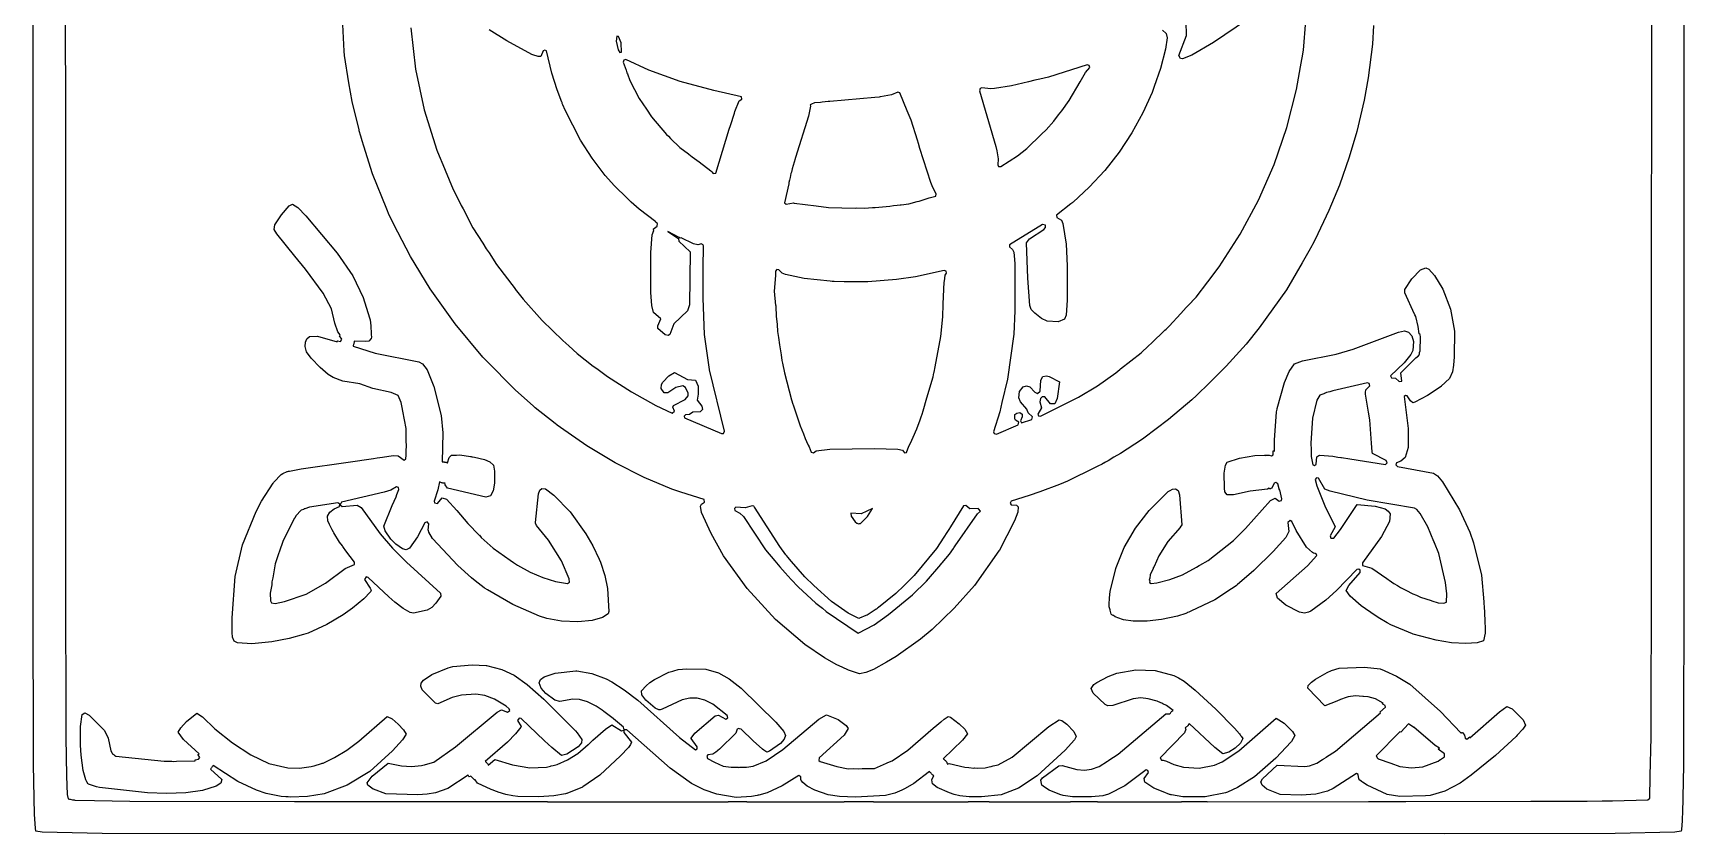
# Model space of a CAD drawing. Header units: millimetres. Extents: x 0 to 300, y 0 to 300.
# Drawn here: x 0.3 to 299.8, y 0.3 to 145.6 of the extents above; entities that cross this region are included whole.
import ezdxf

# ---------------------------------------------------------------- set-up
doc = ezdxf.new("R2010")
doc.units = ezdxf.units.MM
doc.layers.add('CUT', color=7, linetype='CONTINUOUS')

msp = doc.modelspace()

# ---------------------------------------------------------------- linework, layer by layer
at = {"layer": 'CUT'}
for points in [[(299.7827, 243.5969), (299.7683, 48.3786), (299.6948, 13.5498), (299.6927, 12.8428), (299.5204, 4.0272), (299.4725, 3.3155), (299.4597, 3.1263), (299.4307, 2.6968), (299.326, 1.1435), (299.2743, 0.8571), (298.115, 0.6361), (287.2742, 0.4243), (256.302, 0.3333), (12.8428, 0.4243), (1.9552, 0.6404), (0.8427, 0.8571), (0.7507, 1.3668), (0.6003, 3.8369), (0.4242, 12.8468), (0.3333, 43.9059), (0.3201, 126.258), (0.3319, 242.6971)], [(6.1776, 231.6945), (6.2079, 47.8776), (6.2988, 17.9066), (6.3898, 10.847), (6.5095, 7.4655), (6.6888, 6.7156), (6.9469, 6.6471), (6.9524, 6.6357), (7.0451, 6.621), (7.4654, 6.5095), (7.789, 6.5029), (7.9329, 6.4801), (11.4823, 6.4282), (17.8763, 6.2988), (47.7564, 6.2079), (79.478, 6.2107), (88.9355, 6.1966), (88.9668, 6.2115), (93.6326, 6.2119), (93.6544, 6.1922), (126.3982, 6.1776), (126.4534, 6.2148), (129.726, 6.2151), (129.7681, 6.1776), (147.4346, 6.1776), (147.4736, 6.2166), (152.7233, 6.2171), (152.766, 6.1776), (169.9535, 6.1776), (169.9951, 6.2186), (173.6897, 6.2189), (173.7362, 6.1776), (188.5137, 6.1776), (188.5554, 6.2202), (193.3369, 6.2207), (193.3896, 6.1776), (208.6533, 6.1776), (208.6986, 6.222), (213.2724, 6.2224), (213.3223, 6.1776), (242.575, 6.225), (249.3282, 6.2256), (249.3394, 6.236), (272.0157, 6.2727), (272.0847, 6.3127), (272.6186, 6.3144), (272.6884, 6.2744), (282.2407, 6.2988), (284.9369, 6.3534), (286.846, 6.3594), (293.2363, 6.5121), (293.601, 6.8428), (293.6263, 10.8828), (293.8182, 17.9066), (293.9091, 47.8776), (293.9091, 56.0039), (293.9316, 184.0596)], [(243.4797, 146.9664), (243.291, 143.6048), (242.4748, 137.4531), (241.7814, 133.4349), (240.4293, 127.716), (239.0769, 123.1019), (237.293, 117.9836), (235.3826, 113.4335), (232.9049, 108.1388), (232.4165, 107.2667), (232.2633, 106.9931), (231.7262, 106.0339), (230.5537, 103.9401), (227.6584, 99.0448), (222.7476, 92.1608), (220.3435, 89.1976), (216.7348, 85.1831), (216.5256, 84.9559), (216.1654, 84.5931), (215.8244, 84.2496), (215.2536, 83.6745), (213.7395, 82.1494), (211.337, 79.8442), (210.4875, 79.0812), (206.3004, 75.4926), (201.7906, 72.1173), (201.4007, 71.8345), (197.5531, 69.3315), (196.384, 68.6525), (195.3131, 68.0306), (194.8344, 67.7525), (194.5431, 67.5833), (194.4965, 67.5579), (194.2302, 67.426), (193.4348, 67.032), (192.863, 66.7488), (188.0896, 64.3844), (187.9485, 64.3207), (186.5156, 63.7204), (182.9714, 62.3826), (181.0303, 61.7239), (177.7234, 60.6657), (177.5822, 60.3602), (177.7313, 60.0585), (178.7293, 59.9851), (178.9917, 59.6423), (178.9276, 58.6709), (178.3382, 57.1179), (175.5394, 51.706), (175.5369, 51.7013), (175.5367, 51.7009), (175.5363, 51.7002), (175.5348, 51.6973), (171.0635, 45.373), (167.4181, 41.2726), (163.4018, 37.4399), (161.27, 35.6743), (156.8804, 32.5259), (155.1109, 31.5022), (152.7919, 30.193), (151.3909, 29.6152), (150.2123, 29.3943), (148.2394, 30.0383), (147.8713, 30.213), (147.4546, 30.4108), (147.0869, 30.5853), (146.1359, 31.0367), (143.8938, 32.27), (140.3073, 34.6704), (134.9966, 39.2477), (129.8397, 44.8596), (125.5725, 50.7735), (123.3002, 54.803), (121.5936, 58.6701), (121.3967, 59.7855), (121.5539, 60.1529), (122.1451, 60.4982), (122.0328, 60.9808), (117.7949, 62.3529), (116.186, 62.9018), (111.1701, 64.9952), (105.9139, 67.6397), (100.7518, 70.738), (95.9908, 74.0373), (95.4182, 74.4748), (95.3772, 74.5061), (95.3341, 74.539), (95.0469, 74.7585), (91.4243, 77.6348), (91.0723, 77.9474), (87.8004, 80.8798), (87.3255, 81.3141), (85.5444, 83.1295), (84.6711, 84.0197), (83.6537, 85.0567), (82.5135, 86.2189), (81.9229, 86.8386), (76.9013, 92.8887), (72.3769, 99.203), (68.8187, 105.0505), (66.506, 109.4807), (64.935, 112.5936), (64.5001, 113.6505), (61.8952, 120.0892), (60.3027, 125.0733), (60.0221, 126.0506), (59.7824, 126.8857), (59.4941, 127.8899), (59.4565, 128.0206), (58.2165, 133.2126), (57.6019, 136.5987), (56.8232, 141.5448), (56.7642, 142.3219), (56.3637, 150.7488)], [(205.1955, 146.1164), (205.8801, 145.5215), (206.0247, 144.7602), (205.7146, 142.696), (204.8188, 139.1943), (203.6705, 135.8867), (203.4309, 135.1966), (203.3706, 135.0228), (203.3026, 134.8271), (201.6327, 131.1324), (199.6402, 127.5097), (197.329, 124.01), (194.723, 120.6986), (191.8918, 117.6258), (188.9631, 114.9291), (188.8566, 114.8409), (188.8288, 114.8178), (188.7559, 114.7574), (188.5718, 114.605), (185.9762, 112.5609), (186.0031, 112.1652), (186.8665, 111.6687), (187.1383, 111.027), (187.6926, 107.2801), (187.9049, 103.3918), (187.9049, 97.1803), (187.6924, 94.4075), (187.4394, 93.6964), (186.2472, 93.2423), (184.2752, 93.3214), (183.2736, 93.8243), (182.0632, 94.787), (181.401, 95.4549), (181.1582, 96.1872), (180.7582, 101.1334), (180.5467, 107.5683), (181.048, 108.2821), (183.6674, 109.9947), (183.9885, 110.358), (183.9515, 110.7248), (183.4415, 110.8494), (177.4643, 107.1805), (177.4481, 106.8085), (177.9556, 106.3631), (178.1968, 105.851), (178.2842, 105.1819), (178.4193, 103.774), (178.42, 95.2092), (178.2413, 90.9784), (177.084, 82.8127), (176.0694, 78.576), (175.6609, 76.8929), (174.5664, 73.27), (174.6411, 72.9439), (175.0912, 72.8231), (179.0279, 74.5695), (179.1049, 75.0321), (178.5421, 75.3898), (178.4014, 75.6109), (178.3969, 76.3643), (178.4117, 76.4046), (178.7598, 76.6853), (179.3152, 76.7783), (179.7281, 76.4603), (179.7479, 76.0107), (179.4084, 75.2556), (179.6428, 74.8952), (181.4815, 75.5016), (181.5973, 75.9742), (180.8481, 76.7076), (180.5697, 77.4062), (179.4138, 78.7401), (179.1256, 79.4423), (179.2634, 80.5751), (179.9363, 81.459), (180.5109, 81.6012), (181.1356, 81.4055), (182.0108, 80.4432), (182.5206, 80.2058), (182.9821, 80.6663), (183.0949, 82.6417), (183.4807, 83.3069), (184.17, 83.42), (184.6222, 83.2936), (186.5104, 82.349), (186.1078, 79.2992), (185.6454, 78.3204), (184.8833, 78.3378), (183.8396, 79.6224), (183.3582, 79.5923), (183.0404, 79.2968), (182.9609, 78.721), (183.2359, 77.639), (182.559, 76.4899), (182.7091, 76.1869), (183.0768, 76.1259), (189.944, 79.5385), (193.3777, 81.6352), (196.6994, 83.9612), (197.4645, 84.5917), (197.5954, 84.6787), (201.3216, 87.5869), (202.6827, 88.8918), (203.2108, 89.3271), (205.6397, 91.6872), (205.8686, 91.8942), (206.0223, 92.0589), (206.4305, 92.4555), (208.5482, 94.7608), (209.5118, 95.7962), (210.576, 96.936), (210.5935, 96.9584), (211.2893, 97.7061), (213.3956, 100.4936), (215.483, 103.1972), (219.2935, 109.0919), (222.6197, 115.2581), (225.474, 121.7564), (227.77, 128.4672), (229.5222, 135.3896), (230.2322, 139.4632), (230.4857, 140.7783), (230.5204, 141.117), (230.7607, 142.4956), (231.1814, 147.7861)], [(220.6313, 148.0667), (214.4488, 143.8541), (210.5269, 141.6036), (208.8367, 140.9394), (208.4407, 140.9874), (208.1839, 141.5082), (209.5708, 145.125), (209.4848, 147.6858)], [(68.8436, 146.5461), (69.7184, 139.0499), (71.2882, 131.6455), (73.5846, 124.3575), (74.2936, 122.6244), (74.3091, 122.5771), (74.3565, 122.4706), (76.515, 117.194), (77.7973, 114.736), (77.9832, 114.3182), (78.3387, 113.6981), (80.1115, 110.2997), (81.8887, 107.5071), (82.4897, 106.4588), (83.0336, 105.708), (84.3623, 103.62), (87.7484, 99.1982), (87.7867, 99.1453), (87.8016, 99.1288), (89.2002, 97.3025), (92.6741, 93.4372), (96.4034, 89.8283), (97.5165, 88.8764), (99.0085, 87.4951), (101.9486, 85.1919), (102.5851, 84.783), (104.5322, 83.3293), (108.8536, 80.5179), (113.2621, 78.0409), (116.2452, 76.6764), (116.6856, 77.0034), (116.3998, 77.7355), (116.5017, 78.0386), (118.5881, 79.1597), (119.1728, 79.8086), (119.1791, 80.2584), (118.672, 81.301), (118.1603, 81.6061), (116.8942, 81.287), (115.4645, 80.3469), (114.8249, 80.3202), (114.2768, 81.1111), (114.3068, 81.8265), (114.564, 82.254), (115.6278, 83.4376), (116.6843, 84.0556), (119.0187, 82.7787), (120.4936, 82.6356), (120.9655, 81.5795), (120.9959, 80.0845), (120.8024, 79.0391), (121.664, 77.9215), (121.7756, 77.3056), (121.3331, 76.9191), (120.0205, 76.8415), (119.3945, 76.4042), (118.6531, 76.3334), (118.4417, 76.1187), (118.4637, 75.7828), (125.1954, 72.9629), (125.562, 72.9888), (125.7308, 73.4216), (123.0183, 84.5011), (123.0047, 84.5598), (122.1227, 90.9152), (121.8486, 97.5068), (121.8529, 102.9347), (121.9638, 107.0061), (121.8562, 107.1127), (121.8562, 107.1803), (121.6475, 107.3192), (121.6297, 107.3369), (121.6237, 107.3351), (121.5735, 107.3685), (120.8793, 107.2127), (120.1256, 107.3706), (117.8661, 108.4833), (117.6958, 108.3933), (117.5433, 108.513), (115.4524, 109.6039), (117.4848, 108.2817), (117.4246, 108.2499), (117.4878, 107.8498), (119.5064, 105.9175), (119.4201, 96.2923), (119.0063, 95.1957), (116.5712, 92.8817), (115.8242, 90.953), (115.5032, 90.759), (114.9952, 90.8579), (113.676, 92.0283), (113.6504, 92.4681), (114.2004, 93.7536), (112.8584, 94.9333), (112.5492, 96.2003), (112.3677, 98.5137), (112.3644, 98.9597), (112.3636, 105.8171), (112.6067, 108.9853), (112.9157, 109.7934), (112.8951, 109.8352), (112.854, 109.944), (112.8282, 110.0392), (113.5503, 110.5724), (113.5826, 111.0301), (113.2428, 111.2988), (113.3164, 111.3549), (110.2933, 113.6691), (108.8314, 114.9132), (108.0659, 115.6289), (105.8055, 117.9006), (104.0989, 119.7858), (101.7266, 122.89), (99.5967, 126.1787), (96.8454, 131.6285), (96.4452, 132.566), (96.3284, 132.8396), (96.2708, 132.9745), (96.2238, 133.0845), (95.3886, 135.2977), (94.43, 138.292), (93.4409, 142.3583), (93.1706, 142.484), (92.8636, 142.3549), (92.4522, 141.3241), (91.941, 141.3584), (90.9542, 141.6194), (90.8208, 141.6886), (86.2895, 144.1781), (83.088, 146.1905)]]:
    msp.add_lwpolyline(points, dxfattribs=at)
for points in [[(106.21, 145.0282), (106.0888, 144.1191), (106.4524, 142.5736), (106.7555, 142.0888), (107.0888, 142.1191), (107.0282, 143.8161), (106.513, 144.9979)], [(117.6965, 136.837), (112.0145, 138.8621), (107.8488, 140.7811), (107.5004, 140.6784), (107.3878, 140.333), (107.9155, 138.8364), (108.0467, 138.3972), (108.1348, 138.2145), (108.5595, 137.0101), (110.2755, 133.732), (111.5916, 131.8203), (112.4801, 130.4131), (115.2319, 127.2131), (115.5904, 126.8742), (115.9568, 126.4579), (117.6623, 124.8439), (119.1913, 123.6933), (119.2674, 123.6275), (119.8765, 123.1777), (121.1336, 122.2318), (123.2401, 120.5822), (123.4209, 120.4405), (123.4438, 120.4226), (123.4559, 120.4132), (123.679, 120.1534), (124.1739, 120.1655), (126.5974, 128.1573), (126.8069, 128.8131), (126.8084, 128.8178), (127.5346, 131.091), (127.6227, 131.3669), (128.4223, 133.2962), (128.8777, 133.6012), (128.8214, 134.0268), (123.8404, 135.1954)], [(182.0632, 137.0247), (180.892, 136.751), (177.7932, 136.0267), (174.6923, 135.5515), (174.0493, 135.5099), (174.0329, 135.5088), (172.409, 135.6519), (172.1042, 135.5298), (172.0164, 135.1446), (174.9602, 125.0445), (175.1464, 124.2106), (175.4054, 122.8083), (175.329, 121.6868), (175.4626, 121.4178), (175.8952, 121.3648), (178.8821, 123.3558), (180.5696, 124.683), (183.2664, 127.283), (184.0783, 128.0423), (185.4995, 129.6434), (186.3263, 130.7522), (186.9442, 131.4791), (188.2735, 133.351), (190.2382, 136.763), (191.2223, 138.4294), (191.9918, 139.3463), (191.9065, 139.7408), (191.5174, 139.8485), (184.4869, 137.5912), (182.9607, 137.2345)], [(159.5868, 129.7782), (159.4402, 130.2496), (158.8971, 131.4785), (157.5656, 134.7608), (157.2037, 134.8592), (156.0354, 134.3747), (154.0545, 134.0075), (154.0425, 134.0064), (153.9863, 134.0014), (153.7972, 133.9844), (153.0349, 133.9163), (144.8531, 133.2114), (144.53, 133.156), (143.4874, 133.0628), (143.1707, 133.0002), (142.0801, 132.9442), (141.5371, 132.6772), (141.3758, 132.6453), (141.3668, 132.5934), (141.2912, 132.5562), (141.3229, 132.3412), (141.2643, 132.0045), (140.956, 130.5114), (138.6453, 123.0072), (138.5922, 122.8432), (138.5752, 122.7793), (138.0174, 120.9679), (137.8779, 120.3579), (137.8055, 120.1201), (137.6604, 119.4064), (137.5436, 118.8956), (137.4426, 118.5153), (137.3999, 118.2671), (136.6126, 114.8235), (136.9513, 114.5527), (138.2599, 114.777), (138.3786, 114.7722), (142.3768, 114.2865), (144.6341, 113.9334), (149.4213, 113.8444), (149.7577, 113.868), (151.1645, 113.8137), (152.597, 113.9359), (152.6631, 113.9354), (153.0511, 113.9747), (155.7465, 114.2048), (156.4004, 114.3137), (157.0775, 114.3822), (157.6183, 114.4202), (157.7846, 114.4537), (159.1844, 114.5954), (160.6919, 115.0406), (161.0275, 115.1084), (162.8975, 115.692), (164.0781, 116.0407), (164.1692, 116.4263), (164.1609, 116.4367), (164.1627, 116.4431), (163.5047, 117.5662), (163.1638, 118.4726), (161.2024, 124.6725), (160.9474, 125.5458), (160.7237, 126.186), (159.5886, 129.7738)], [(87.6267, 49.478), (88.213, 49.066), (90.4964, 47.8328), (92.8149, 46.8564), (95.099, 46.1366), (97.2775, 45.7691), (97.6275, 46.0161), (97.5994, 46.6231), (96.1739, 49.873), (93.8377, 53.6181), (91.6677, 56.3029), (91.4915, 56.7048), (91.4875, 56.8389), (92.0067, 62.0186), (92.2421, 62.6808), (92.6018, 63.0157), (93.3019, 62.9265), (94.7849, 61.7806), (97.7442, 58.7571), (100.6217, 54.7833), (101.8778, 52.5859), (103.0168, 50.1637), (103.2471, 49.6363), (104.0231, 47.2161), (104.5414, 44.8542), (104.7952, 40.6984), (104.615, 40.2715), (103.6365, 39.5979), (101.7703, 39.0306), (99.1651, 38.8187), (96.2038, 38.9394), (93.5092, 39.3965), (92.1804, 39.8268), (87.3618, 41.96), (82.7401, 44.6105), (82.3601, 44.8759), (82.2021, 44.9862), (82.1771, 45.0037), (82.1748, 45.0053), (80.4991, 46.2673), (79.8605, 46.7879), (77.395, 49.0311), (72.7883, 53.9487), (72.1364, 55.0789), (72.052, 55.3454), (72.0321, 55.4081), (72.0246, 55.4317), (72.0226, 55.4381), (72.1183, 56.593), (71.8355, 56.9226), (71.4011, 56.7547), (70.0824, 54.2467), (70.0767, 54.2377), (68.6326, 52.1847), (68.0193, 51.8501), (67.3521, 52.0563), (66.1197, 52.8862), (65.2192, 53.8173), (64.2126, 55.3124), (63.9406, 56.1315), (65.4877, 59.9212), (66.1607, 61.4568), (66.2873, 61.8798), (66.6624, 62.7987), (66.6033, 63.1638), (66.2659, 63.3153), (65.221, 62.6926), (64.0167, 62.3088), (56.2995, 60.5143), (56.0448, 60.0186), (56.3931, 59.7523), (59.1106, 59.9638), (59.8244, 59.5282), (63.3089, 54.7713), (65.5222, 52.1945), (68.0856, 49.6316), (74.2577, 44.0311), (74.2782, 43.484), (73.4132, 42.2117), (72.6332, 41.4012), (71.8129, 40.9472), (69.3226, 40.4002), (68.7478, 40.4966), (67.4323, 41.2437), (65.9523, 42.4056), (64.8466, 43.3438), (61.0957, 46.8752), (60.7364, 46.9537), (60.4675, 46.4719), (61.498, 44.8897), (61.6316, 44.5447), (61.5133, 44.2277), (60.3186, 42.9615), (58.2728, 41.2625), (56.5528, 40.0784), (53.6183, 38.3312), (50.204, 36.7755), (49.3969, 36.5215), (46.7533, 35.778), (43.6234, 35.1827), (39.9846, 34.8487), (37.4333, 35.0309), (36.795, 35.3194), (36.5198, 36.024), (36.4598, 36.8878), (36.4166, 38.2365), (36.4347, 39.5081), (36.9735, 47.0075), (38.3403, 52.7487), (40.8132, 58.8253), (41.7903, 60.7167), (43.8582, 63.9663), (43.8811, 63.9945), (43.891, 64.0068), (43.9151, 64.0366), (44.0035, 64.1456), (45.3496, 65.5507), (45.6108, 65.7165), (46.4469, 66.0677), (46.5004, 66.0779), (46.6857, 66.1132), (46.8549, 66.1454), (48.9773, 66.5492), (57.4745, 67.7966), (62.0874, 68.4517), (62.7254, 68.5423), (63.7252, 68.6843), (65.6616, 68.9592), (66.5397, 68.9467), (67.629, 68.1393), (67.9169, 68.3588), (68.0317, 69.0387), (68.0312, 69.6407), (68.0604, 70.8992), (68.0297, 71.4459), (68.0277, 73.8786), (67.408, 77.0326), (67.3643, 77.3017), (67.3385, 77.3861), (67.0982, 78.6095), (66.5643, 79.8467), (65.2907, 80.4274), (61.9454, 81.1279), (59.583, 82.0021), (56.538, 82.4877), (54.7648, 83.1375), (53.8282, 83.6888), (52.4016, 84.9338), (50.775, 86.6221), (49.9198, 87.8094), (49.6989, 88.7558), (49.761, 89.5184), (49.9805, 90.1218), (50.4774, 90.5384), (51.9309, 90.6252), (55.4675, 89.6049), (55.4893, 89.7042), (55.5192, 89.7963), (56.0796, 89.6343), (56.3111, 90.1027), (55.9008, 90.7094), (55.9484, 90.759), (56.0366, 90.8347), (56.0572, 90.8492), (55.6205, 91.4361), (55.0714, 92.9613), (54.487, 95.5875), (52.9469, 98.4227), (49.7404, 102.779), (47.8035, 105.1348), (44.5426, 109.2109), (44.067, 109.9749), (44.1833, 110.8064), (45.3705, 112.6325), (46.7653, 114.2737), (47.4124, 114.5412), (48.3328, 113.9565), (49.7858, 112.4463), (55.474, 105.6927), (58.3078, 101.5751), (60.2295, 97.6642), (61.3478, 93.9551), (61.4453, 93.5564), (61.6158, 92.5102), (61.6251, 92.2427), (61.6583, 91.2805), (61.6697, 90.9526), (61.6883, 90.4133), (61.6786, 90.2264), (61.2085, 89.7341), (60.7108, 89.6373), (58.5925, 89.7045), (58.5936, 89.6744), (58.5865, 89.558), (58.5681, 89.4429), (58.5387, 89.3301), (58.4984, 89.2207), (58.4477, 89.1158), (58.4348, 89.0946), (58.4333, 89.0678), (58.415, 88.9517), (58.3854, 88.838), (58.3641, 88.7801), (62.3881, 87.5336), (70.2944, 85.9888), (70.9714, 85.5941), (71.8293, 84.5313), (73.0482, 81.4803), (74.3557, 76.2494), (74.6321, 73.0836), (74.5355, 67.8412), (74.5857, 67.8454), (74.7039, 67.8435), (74.8214, 67.83), (74.9369, 67.805), (74.9722, 67.7936), (75.0006, 67.7927), (75.118, 67.7775), (75.2333, 67.7508), (75.3454, 67.7129), (75.4532, 67.6641), (75.4722, 67.6531), (75.8266, 68.6034), (76.2322, 69.0305), (76.8609, 69.0491), (76.9384, 69.0514), (77.1193, 69.0567), (77.7253, 69.0746), (79.644, 68.8087), (79.8075, 68.7787), (79.922, 68.7577), (80.0483, 68.7346), (80.3833, 68.6732), (82.2191, 68.2348), (83.1935, 67.8457), (83.8206, 67.2448), (84.0258, 66.1595), (84.0238, 64.0195), (84.0226, 63.994), (84.0222, 63.9872), (84.0222, 63.9863), (84.0222, 63.9859), (83.8048, 62.5745), (83.2793, 61.6613), (82.4739, 61.4283), (75.5086, 63.0707), (75.0707, 63.6319), (75.0389, 63.9954), (74.998, 63.9864), (74.8807, 63.9723), (74.7626, 63.9698), (74.6448, 63.9789), (74.5285, 63.9996), (74.4148, 64.0316), (74.3048, 64.0747), (74.1996, 64.1283), (74.0405, 64.2195), (73.7499, 62.747), (73.0852, 60.7024), (73.1425, 60.3761), (73.6824, 60.2788), (74.5106, 61.3189), (75.3118, 61.04), (77.1946, 58.9775), (79.2054, 56.6342), (81.2438, 54.5347), (81.2828, 54.4991), (81.6365, 54.1117), (83.7815, 52.1801), (86.8678, 50.0114), (87.4894, 49.5496)], [(141.4957, 69.6076), (141.8918, 69.4369), (142.3566, 69.8415), (144.8288, 70.1163), (152.9664, 70.2382), (157.2066, 70.115), (158.0071, 69.9395), (158.3711, 69.4777), (158.7375, 69.5371), (159.2114, 70.6683), (159.5092, 71.1905), (159.9417, 72.3165), (160.616, 73.7916), (161.2196, 75.4621), (161.4392, 75.9863), (161.5752, 76.4461), (161.7952, 77.0548), (162.4622, 79.446), (163.5834, 83.2377), (163.7168, 83.9432), (163.7647, 84.1147), (163.9283, 85.0615), (164.9727, 90.5831), (165.3342, 94.1162), (165.4075, 96.4343), (165.5824, 100.4473), (165.6645, 100.5736), (165.7493, 101.7034), (165.9993, 102.0714), (165.9325, 102.3988), (165.5603, 102.5499), (160.4088, 101.3993), (156.9728, 100.8818), (151.7702, 100.4857), (151.6659, 100.4823), (151.6645, 100.4827), (147.5433, 100.4827), (147.4549, 100.4638), (145.616, 100.5315), (145.5576, 100.5356), (145.4382, 100.544), (145.2586, 100.5566), (144.8949, 100.5822), (140.1995, 101.0949), (136.8019, 101.7923), (136.2164, 102.0347), (135.583, 102.6732), (135.209, 102.6844), (135.0035, 102.4143), (134.9997, 102.1186), (134.9977, 102.1163), (134.9982, 102.0079), (134.9933, 101.631), (134.9676, 101.6039), (134.7252, 98.7858), (134.9979, 96.21), (135.0745, 96.1612), (135.0862, 95.9869), (135.1464, 94.2384), (135.3027, 92.7536), (135.3879, 91.4815), (135.5554, 90.3533), (135.6933, 89.0438), (136.0174, 87.2416), (136.1728, 86.1949), (136.2922, 85.7138), (136.6008, 83.9983), (137.8704, 79.0748), (138.1405, 78.265), (138.1706, 78.1437), (138.298, 77.7929), (139.4431, 74.3608), (140.0814, 72.8827), (140.371, 72.0852), (140.6482, 71.5198), (140.9256, 70.8282), (141.0874, 70.553)], [(250.6929, 89.667), (250.5927, 88.0291), (250.2512, 87.3187), (249.0286, 85.762), (246.5315, 83.4238), (246.7076, 83.0591), (247.4792, 82.9761), (248.0978, 82.3861), (248.5771, 82.4844), (248.4033, 83.9987), (251.1713, 86.6935), (251.6039, 87.0282), (251.6446, 87.1543), (251.8182, 87.3233), (251.8148, 87.6819), (251.907, 87.9676), (251.9676, 90.4524), (251.907, 90.907), (251.7259, 91.0478), (251.5744, 92.4039), (251.1249, 94.1617), (250.9656, 94.5143), (250.9606, 94.5389), (250.9082, 94.6412), (249.1719, 98.4831), (249.1233, 99.0897), (250.4324, 101.0283), (251.9903, 102.6477), (252.9416, 102.9944), (253.5124, 102.7504), (254.5073, 101.5972), (256.0228, 99.1425), (257.4166, 95.5214), (258.1735, 91.5553), (258.1053, 86.9011), (257.9913, 85.3789), (257.7685, 84.1312), (257.2406, 82.9434), (255.767, 81.5603), (255.7587, 81.5533), (255.7516, 81.5473), (255.7404, 81.5378), (255.7224, 81.5225), (253.2598, 79.8495), (250.972, 78.6222), (250.6156, 78.5601), (250.1852, 78.883), (249.5747, 79.8198), (249.2881, 79.8885), (249.0141, 79.7058), (249.7313, 73.8904), (249.7636, 71.7907), (249.7482, 70.4049), (249.2308, 68.6058), (248.435, 67.937), (247.6675, 67.6774), (247.5083, 67.3098), (247.7935, 66.9841), (254.343, 65.7971), (255.0498, 65.2722), (255.9629, 64.202), (259.0364, 59.148), (260.9151, 55.0878), (261.5892, 53.1604), (263.0522, 47.2517), (263.496, 42.4192), (263.5617, 41.2525), (263.5877, 40.7912), (263.6115, 40.3691), (263.6879, 39.0127), (263.7116, 37.5287), (263.7074, 37.2101), (263.7056, 37.0711), (263.7045, 36.9896), (263.7015, 36.7649), (263.3908, 35.3671), (262.2553, 34.9745), (260.2124, 34.8788), (257.6193, 35.0308), (254.8515, 35.4619), (250.6633, 36.6008), (250.5172, 36.6498), (246.5863, 38.2877), (245.92, 38.6525), (244.3347, 39.616), (243.8967, 39.8822), (243.8161, 39.9312), (243.7953, 39.9439), (241.2168, 41.7242), (239.2486, 43.4805), (238.4992, 44.4684), (238.9847, 45.3706), (241.0509, 47.7878), (241.0751, 48.1587), (240.7776, 48.3814), (240.4556, 48.2815), (236.7547, 44.4879), (234.8088, 42.7542), (232.0903, 40.7549), (231.6801, 40.5524), (230.9681, 40.3942), (230.0157, 40.5497), (227.5595, 41.816), (226.0299, 43.0928), (225.8154, 43.9496), (231.4839, 48.9936), (233.1848, 50.8182), (233.0531, 51.119), (232.9488, 51.1553), (232.9204, 51.2155), (232.5671, 51.2882), (232.3738, 51.3555), (231.3415, 52.3648), (229.4685, 55.3816), (228.6325, 57.0122), (228.3458, 57.1916), (227.9143, 56.8377), (228.0977, 55.177), (227.5368, 54.1325), (225.2445, 51.5539), (221.7414, 48.1421), (218.7288, 45.5129), (218.6945, 45.4881), (218.6748, 45.4738), (218.5256, 45.366), (217.7243, 44.7868), (214.7, 42.8111), (210.3171, 40.7289), (209.9409, 40.5703), (209.7234, 40.4786), (209.6811, 40.4608), (209.4146, 40.3485), (207.9048, 39.8394), (204.985, 39.2071), (202.4105, 38.9402), (199.8825, 38.9407), (198.1162, 39.173), (197.9241, 39.2064), (196.6286, 39.6974), (196.2775, 39.9351), (196.2586, 39.9479), (196.2177, 39.9756), (196.0302, 40.1025), (195.9049, 40.2264), (195.7662, 40.6901), (195.688, 40.9517), (195.6722, 41.0044), (195.523, 41.5032), (195.503, 41.9903), (195.5582, 43.0741), (195.6986, 44.3578), (196.7127, 48.4196), (196.7204, 48.4468), (196.7206, 48.4476), (196.7386, 48.5111), (196.7882, 48.6864), (198.259, 52.2919), (200.3032, 55.7737), (202.8018, 59.0058), (206.2457, 62.4216), (206.5567, 62.6198), (206.9856, 62.8896), (207.5807, 62.9616), (208.05, 62.6005), (208.2977, 61.8388), (208.6759, 56.4209), (208.4165, 55.9744), (208.387, 55.9366), (206.1769, 53.4005), (204.5156, 50.7761), (203.6554, 48.8604), (203.527, 48.6182), (203.474, 48.4563), (202.965, 47.3227), (202.9165, 46.754), (202.8004, 46.3994), (202.8788, 46.3112), (202.8481, 45.9513), (203.1626, 45.7891), (204.1809, 45.8985), (206.5329, 46.4797), (208.8408, 47.3511), (211.3341, 48.7346), (211.8449, 49.0066), (211.9612, 49.0826), (213.4722, 49.9211), (218.0476, 53.5565), (220.2483, 55.7285), (224.8112, 60.8023), (225.6032, 61.268), (226.3257, 60.6763), (226.7996, 60.8093), (226.8655, 61.0986), (226.4458, 62.746), (226.4241, 62.7238), (226.4194, 62.7199), (226.1166, 63.8292), (225.745, 64.1011), (225.4229, 63.9312), (225.0356, 63.0734), (224.8364, 62.9696), (224.8324, 62.9683), (224.8154, 62.9629), (224.7785, 62.9511), (224.6339, 62.9047), (224.582, 62.9815), (224.5378, 63.0632), (224.2427, 62.8589), (221.078, 62.485), (218.0635, 61.8482), (216.9007, 61.8729), (216.5289, 62.4097), (216.4273, 63.0828), (216.3961, 65.7861), (216.6395, 67.2477), (216.9374, 67.7633), (219.1387, 68.5069), (221.923, 69.0014), (223.6328, 69.0369), (223.8031, 68.9896), (223.8053, 68.9992), (223.8188, 69.0408), (224.5611, 69.0562), (224.953, 68.9206), (225.2589, 69.069), (225.2838, 69.8386), (225.3731, 69.811), (225.4807, 69.7658), (225.5365, 69.7357), (225.4851, 71.7667), (225.8772, 76.9196), (225.9889, 77.3814), (225.9973, 77.416), (226.0075, 77.4582), (226.0129, 77.4808), (227.3188, 82.199), (228.1506, 84.2266), (229.1291, 85.5776), (230.5581, 86.1423), (236.6953, 87.3815), (239.7505, 88.2581), (247.9975, 91.3504), (249.0743, 91.5667), (249.8199, 91.3177), (250.3997, 90.6626)], [(232.179, 68.814), (232.4338, 67.2924), (232.752, 67.185), (233.0546, 67.3983), (233.1704, 68.7131), (233.5507, 69.0081), (233.7456, 69.0261), (236.0653, 68.8358), (237.0051, 68.6962), (237.5459, 68.6158), (237.6647, 68.5982), (239.1927, 68.3711), (245.6599, 67.3644), (245.9164, 67.6703), (245.7696, 68.0415), (243.3055, 69.3407), (243.2063, 69.6443), (243.0764, 71.2278), (242.8182, 75.4401), (242.5624, 76.8169), (242.0031, 80.1113), (242.0217, 80.4447), (242.0683, 80.8376), (242.162, 81.0018), (242.1631, 81.0037), (242.1698, 81.0154), (242.176, 81.0264), (242.79, 81.6227), (242.7036, 82.0167), (242.3522, 82.1321), (236.0626, 80.6991), (235.5202, 80.5206), (234.9689, 80.4028), (234.6063, 80.2275), (234.5165, 80.2101), (234.4523, 80.1692), (233.7334, 79.9327), (233.175, 79.041), (232.3861, 75.738), (232.1173, 71.2), (232.1483, 70.0024), (232.1484, 69.8396), (232.1533, 69.8088)], [(252.0005, 43.2601), (253.9485, 42.6532), (254.0337, 42.6225), (254.0643, 42.6171), (255.1854, 42.2678), (256.2421, 42.1891), (256.6918, 42.3865), (256.7886, 43.8823), (256.5466, 45.9732), (255.3174, 51.2219), (254.5245, 53.1173), (254.5032, 53.1828), (254.4126, 53.3847), (253.2991, 56.0464), (251.9325, 58.4569), (251.3535, 59.1551), (250.9302, 59.4032), (242.3458, 60.8839), (235.6221, 62.4889), (234.6539, 62.8944), (233.496, 64.8495), (233.1004, 64.9192), (232.8597, 64.6405), (233.1672, 63.4874), (234.6383, 59.8553), (236.538, 56.0315), (235.6284, 54.4239), (235.7249, 54.004), (236.2457, 53.9894), (237.4925, 55.5432), (240.4783, 60.0936), (243.7404, 59.7833), (245.5757, 59.2764), (246.1462, 58.9033), (246.4711, 58.3921), (246.3682, 57.026), (244.9257, 54.2687), (241.4562, 49.4836), (241.4508, 49.0531), (243.1613, 48.514), (245.9004, 46.6718), (246.1294, 46.4965), (246.3135, 46.3876), (247.1349, 45.7553), (247.8291, 45.3746), (248.3334, 45.0354), (249.3071, 44.5641), (250.5877, 43.8617), (251.2491, 43.6239)], [(57.0663, 51.6976), (56.6429, 52.2827), (56.4924, 52.4908), (56.4267, 52.5816), (55.9204, 53.2814), (54.8985, 54.9334), (54.8221, 55.0754), (54.8207, 55.0781), (54.6039, 55.4806), (54.0735, 56.466), (53.7907, 57.1137), (53.7633, 57.954), (54.174, 58.712), (54.9307, 59.3045), (55.9091, 59.7122), (55.985, 60.136), (55.6247, 60.3714), (50.4886, 59.5835), (49.6307, 59.2899), (49.5085, 59.2843), (49.4067, 59.2132), (48.9811, 59.0675), (47.9745, 58.0185), (47.7811, 57.6376), (47.7729, 57.6275), (47.3547, 56.7975), (45.6214, 53.3834), (45.026, 51.5993), (44.9589, 51.427), (44.9336, 51.3225), (44.2641, 49.3166), (43.832, 46.773), (43.6628, 46.074), (43.6166, 45.505), (43.3605, 43.9969), (43.3786, 42.6342), (43.6059, 42.2268), (44.2542, 42.1522), (45.9094, 42.5028), (49.8672, 43.8337), (53.3842, 45.8317), (56.9526, 48.5126), (58.6242, 49.1942), (58.6373, 49.6346)], [(171.7787, 59.336), (170.2194, 59.3342), (169.5153, 59.8875), (169.0857, 59.8318), (166.7616, 56.0587), (166.4397, 55.5645), (166.0801, 55.0124), (165.5261, 54.1618), (164.1897, 52.11), (160.1635, 47.2047), (158.3251, 45.3953), (156.8108, 43.938), (153.6867, 41.3969), (153.5155, 41.2789), (153.5117, 41.2763), (153.3071, 41.1352), (153.2335, 41.0845), (151.6113, 40.0472), (151.5555, 40.0234), (151.3555, 39.938), (150.2607, 39.4705), (150.1355, 39.4171), (148.1788, 40.3723), (145.1822, 42.4912), (141.9217, 45.4133), (140.3349, 47.0002), (137.886, 49.7576), (137.2266, 50.5443), (137.0469, 50.7586), (136.9713, 50.8488), (136.8648, 50.9759), (135.7559, 52.4474), (131.1603, 59.6374), (131.1444, 59.6431), (131.0578, 59.7798), (130.7425, 59.8673), (129.5166, 59.4854), (127.775, 59.6272), (127.5437, 59.3845), (127.6087, 59.0206), (128.5063, 58.4898), (129.1627, 57.8872), (133.1583, 51.892), (134.8652, 49.8963), (135.7681, 48.7657), (136.7269, 47.7197), (137.2784, 47.0748), (137.831, 46.5151), (139.0784, 45.1542), (142.3077, 42.1953), (143.4989, 41.2831), (144.2066, 40.6581), (150.0019, 36.7323), (152.8744, 38.29), (155.515, 40.141), (159.8497, 43.723), (162.3817, 46.1639), (164.9611, 49.2099), (165.1031, 49.3677), (165.2182, 49.5135), (166.5628, 51.1012), (167.265, 52.1054), (167.37, 52.2385), (167.591, 52.5717), (171.6663, 58.3993), (172.164, 58.9075), (171.8287, 59.3067), (171.8028, 59.3046)], [(149.7555, 56.6948), (149.7959, 56.693), (150.0585, 56.5736), (150.2555, 56.6721), (150.4221, 56.6645), (151.6645, 57.9373), (152.5736, 59.3918), (150.5433, 58.4221), (148.6342, 58.513), (148.7252, 57.9979), (149.4221, 56.9373)], [(84.4975, 22.4215), (85.3119, 22.8429), (86.3849, 22.4034), (86.7993, 22.7235), (86.7121, 23.0453), (86.1291, 23.5151), (84.0424, 24.7855), (82.2717, 25.4541), (80.6437, 25.6947), (78.0174, 25.5136), (76.3499, 25.0638), (73.7179, 23.9468), (73.3513, 24.0772), (70.9003, 26.4957), (70.6695, 27.118), (70.7471, 27.6918), (71.1461, 28.2278), (72.6778, 29.2387), (75.6125, 30.4656), (76.4865, 30.7325), (79.9865, 30.9955), (82.5037, 30.9052), (82.5164, 30.903), (82.5219, 30.902), (82.524, 30.9016), (82.5747, 30.8926), (85.3551, 30.1706), (87.605, 29.1262), (89.9708, 27.4702), (92.9592, 24.7576), (96.0535, 21.6965), (98.703, 19.0435), (98.9989, 18.6635), (99.8937, 17.4879), (99.8173, 16.8354), (99.1768, 16.1271), (97.1423, 14.8212), (96.1715, 14.5576), (94.4323, 15.9888), (93.0664, 17.2272), (88.8342, 21.2578), (88.4718, 21.3436), (88.1855, 20.9329), (88.8937, 19.8517), (88.8216, 19.6946), (87.848, 18.5134), (86.3554, 16.9979), (82.3626, 13.4946), (82.4444, 13.4338), (82.5323, 13.3538), (82.6119, 13.2656), (82.7172, 13.1363), (82.7875, 13.041), (82.848, 12.9391), (82.8981, 12.8318), (82.9041, 12.8147), (84.1033, 13.8432), (87.273, 12.8657), (90.4509, 12.3306), (93.4652, 12.4763), (94.1958, 12.6581), (94.2842, 12.6659), (94.6925, 12.7816), (95.3722, 12.9508), (97.2497, 13.7528), (99.1608, 14.9362), (101.0275, 16.5783), (101.0697, 16.5864), (101.8713, 17.3206), (104.18, 19.3517), (105.2932, 20.1131), (107.0463, 19.0685), (107.469, 19.1442), (107.456, 18.7181), (108.8995, 17.0126), (108.6848, 16.5424), (108.3035, 16.0345), (106.9111, 14.4932), (103.123, 10.9806), (100.0254, 8.8555), (99.9915, 8.8387), (99.9874, 8.8366), (99.9851, 8.8354), (99.9822, 8.834), (97.1448, 7.6678), (97.0947, 7.652), (97.0873, 7.6496), (96.9215, 7.5973), (96.9082, 7.593), (94.8189, 7.245), (92.0407, 7.0912), (88.262, 7.1517), (87.3477, 7.2597), (86.0827, 7.4861), (84.6973, 7.935), (84.5743, 7.982), (84.4049, 8.0467), (83.6183, 8.3473), (83.4366, 8.4167), (80.9662, 9.5551), (80.5432, 10.1634), (80.5165, 10.1616), (80.3961, 10.1655), (80.3704, 10.1689), (79.7276, 10.836), (79.4451, 10.6808), (79.3775, 10.7712), (79.3165, 10.872), (79.2694, 10.9705), (75.5541, 8.5576), (73.3034, 7.7672), (71.8358, 7.5437), (70.1149, 7.4242), (64.3182, 7.6295), (62.0821, 8.4438), (62.003, 8.4816), (61.0685, 9.206), (60.9481, 9.6345), (61.8309, 10.7938), (64.7283, 13.1993), (67.164, 12.6936), (68.983, 12.5729), (70.8042, 12.725), (71.2401, 12.8538), (71.3156, 12.8643), (71.5316, 12.9399), (73.0129, 13.3774), (76.9682, 16.1099)], [(131.854, 7.3475), (131.6974, 7.3184), (130.6348, 7.1211), (127.8566, 6.9697), (124.353, 7.5267), (122.0581, 8.3238), (119.7323, 9.5185), (115.9028, 12.2536), (108.0429, 19.2173), (107.5212, 19.205), (107.4545, 19.7226), (105.5851, 21.2321), (105.5801, 21.2494), (105.2791, 21.4792), (104.3689, 22.2141), (103.8661, 22.5576), (103.53, 22.8141), (103.3727, 22.8946), (102.4869, 23.4998), (100.8887, 24.3157), (99.4604, 24.7309), (98.2546, 24.7845), (95.8767, 24.3642), (94.9857, 24.6033), (93.3657, 25.7875), (92.4784, 26.7656), (92.1235, 27.7537), (92.3641, 28.3486), (93.0482, 28.8322), (95.0159, 29.5285), (98.7794, 29.9295), (98.951, 29.9148), (101.6777, 29.4675), (104.2789, 28.4889), (105.3311, 27.9449), (107.5402, 26.4747), (110.032, 24.6212), (117.5627, 17.8206), (120.4591, 15.5857), (120.7735, 15.7659), (120.8039, 16.1269), (119.7006, 17.6483), (119.7249, 17.6905), (120.3818, 18.6171), (124.0463, 21.7558), (124.6724, 21.9018), (125.9603, 21.1424), (126.3257, 21.3749), (126.2511, 21.8015), (123.6556, 23.8608), (122.1876, 24.6098), (120.7637, 24.9719), (119.4503, 24.9662), (118.0699, 24.668), (114.4603, 22.9537), (114.0856, 22.8775), (114.0071, 22.8616), (113.99, 22.8581), (113.8292, 22.8254), (113.1627, 23.1727), (111.5004, 24.6241), (110.7536, 25.5641), (110.6776, 26.3056), (111.5231, 27.2247), (112.2312, 27.7959), (113.062, 28.3537), (115.6218, 29.691), (115.9136, 29.7688), (116.3634, 29.8887), (116.5267, 29.9323), (117.318, 30.1433), (118.9107, 30.2685), (122.3897, 30.2082), (124.6429, 29.5465), (126.5754, 28.5015), (128.7509, 26.7843), (135.0347, 20.6211), (136.4929, 18.8901), (136.781, 18.2094), (136.5743, 17.5012), (135.9085, 16.7665), (133.9242, 15.3637), (133.4488, 15.1878), (132.8915, 15.5467), (132.6633, 15.7382), (130.9275, 17.2518), (128.7837, 19.3669), (128.4701, 19.3945), (128.3636, 19.4874), (128.0632, 19.3308), (127.7831, 18.6122), (124.8532, 15.7309), (124.545, 15.4762), (124.5042, 15.4424), (124.4536, 15.4006), (124.1619, 15.1595), (123.6206, 14.8333), (122.7404, 14.6908), (122.5291, 14.4301), (122.6812, 14.0216), (123.9238, 13.3312), (125.5126, 12.6463), (126.9274, 12.4224), (128.2537, 12.4348), (128.3753, 12.4206), (128.5139, 12.4372), (129.7087, 12.4484), (130.9263, 12.6532), (133.3283, 13.5952), (136.3013, 15.6553), (142.8678, 21.1628), (144.2441, 21.933), (146.3669, 21.075), (147.8199, 20.0156), (148.2053, 19.4533), (147.4367, 18.2627), (142.9307, 14.1294), (142.8357, 13.6827), (143.0814, 13.4664), (146.1066, 12.5887), (148.1643, 12.1757), (149.2092, 12.1889), (150.1264, 12.1484), (150.7325, 12.2082), (152.956, 12.2363), (155.1064, 13.1523), (155.2802, 13.2102), (155.3939, 13.2748), (156.1573, 13.6), (159.0244, 15.5304), (163.573, 19.5226), (164.2664, 20.0843), (164.9734, 20.6569), (165.0221, 20.6964), (165.5781, 21.1467), (166.3104, 21.6306), (166.765, 21.4959), (168.3302, 20.3264), (169.3539, 19.328), (169.8112, 18.5121), (168.9345, 17.3648), (165.4296, 13.9428), (165.5085, 13.8875), (165.7382, 13.7085), (165.8277, 13.6313), (165.9092, 13.5457), (165.982, 13.4525), (166.0452, 13.3526), (166.0982, 13.247), (166.1406, 13.1366), (166.1717, 13.0236), (166.5105, 13.1153), (169.352, 12.4453), (170.0595, 12.3923), (170.9515, 12.2997), (171.0678, 12.3167), (171.7109, 12.2685), (172.9985, 12.3322), (173.7629, 12.5123), (174.094, 12.5432), (174.4566, 12.6758), (175.3752, 12.8923), (177.9286, 14.2766), (184.5705, 19.8035), (186.4362, 21.0204), (186.9084, 20.9132), (187.8531, 20.2578), (189.1268, 18.8926), (189.5105, 18.0299), (189.2145, 17.4024), (187.5647, 15.5103), (182.4703, 10.8707), (179.0492, 8.6527), (175.9594, 7.4553), (172.3521, 7.0615), (170.1383, 7.0912), (168.4601, 7.2805), (167.4115, 7.5028), (166.5429, 7.7661), (164.3072, 8.7833), (163.4471, 9.4493), (163.3778, 10.1655), (163.7416, 10.915), (163.6587, 10.9523), (163.5558, 11.0114), (163.4593, 11.0804), (163.3701, 11.1586), (163.289, 11.2453), (163.2169, 11.3395), (163.206, 11.357), (163.1458, 11.4043), (163.0606, 11.4859), (162.9838, 11.5755), (162.926, 11.6582), (160.0668, 9.4688), (158.5172, 8.5538), (157.8893, 8.2594), (156.6514, 7.7324), (154.93, 7.3042), (149.5069, 7.0001), (146.5963, 7.1213), (144.5199, 7.4252), (142.1115, 8.284), (140.7207, 9.0112), (139.9334, 9.6705), (139.7295, 9.9758), (139.7067, 10.01), (139.6804, 10.0495), (139.6119, 10.152), (139.6041, 10.699), (139.2436, 10.9493), (136.1771, 9.0496), (133.4773, 7.7951), (131.9509, 7.3654), (131.9182, 7.3594)], [(205.939, 23.6119), (205.2352, 23.9521), (205.074, 24.0685), (204.8646, 24.1313), (204.2548, 24.4261), (202.6054, 24.8542), (201.2403, 24.9977), (199.8645, 24.8469), (196.1983, 23.6067), (195.2966, 23.579), (194.8078, 23.802), (192.6052, 25.8812), (192.2304, 26.7205), (192.7289, 27.4189), (193.2801, 27.8115), (195.3262, 28.8818), (196.9311, 29.4778), (200.3258, 30.0839), (203.8825, 29.9657), (207.2312, 29.0807), (208.0834, 28.6747), (209.1012, 28.0593), (211.1339, 26.4003), (214.8444, 22.9636), (218.2445, 19.5328), (219.1443, 18.4752), (219.2756, 18.3092), (219.3576, 18.2056), (219.4499, 18.0889), (219.7846, 17.6657), (219.3709, 16.803), (218.3799, 15.9015), (217.1968, 15.1663), (216.1564, 14.8559), (214.6749, 15.9939), (210.0268, 20.3439), (209.9836, 20.2724), (209.8056, 20.008), (209.7351, 19.9137), (209.6557, 19.8267), (209.5681, 19.7479), (209.4733, 19.6781), (209.372, 19.6179), (209.302, 19.5851), (209.4162, 19.3682), (209.1985, 18.693), (204.7804, 14.1554), (204.9958, 13.7127), (205.3164, 13.7122), (205.8983, 13.5156), (207.2479, 12.9145), (208.9815, 12.4767), (211.8393, 12.2988), (214.6294, 12.8263), (216.0324, 13.4187), (219.03, 15.3837), (225.8195, 21.3207), (227.2677, 20.4494), (228.7692, 18.9449), (229.2018, 18.1675), (228.5966, 17.1324), (228.5335, 17.0521), (225.7604, 14.1001), (221.8971, 10.7213), (218.7782, 8.765), (216.9893, 7.9457), (216.6121, 7.791), (212.9324, 7.0604), (208.8548, 7.0616), (206.8289, 7.4177), (206.7143, 7.4459), (206.6132, 7.4709), (206.4685, 7.5066), (206.4514, 7.5108), (205.2838, 7.9543), (203.611, 8.6338), (201.9991, 9.7004), (201.8634, 10.3777), (202.6517, 11.5056), (202.5576, 11.821), (202.2558, 11.9521), (198.3497, 9.061), (195.41, 7.5304), (194.341, 7.2423), (192.2904, 7.0615), (188.8381, 7.0608), (187.1487, 7.3326), (186.5431, 7.4938), (184.645, 8.2736), (183.7928, 8.794), (183.2808, 9.1809), (183.1462, 10.0962), (183.4503, 10.5318), (186.4061, 12.7174), (186.9879, 12.7474), (189.6708, 12.0251), (191.0233, 11.9084), (192.3411, 12.084), (193.7274, 12.5845), (195.2321, 13.5663), (195.43, 13.6709), (195.4666, 13.7193), (197.1815, 14.8382), (205.8124, 22.1367), (206.4416, 22.1416), (206.5325, 22.0944), (206.5627, 22.1664), (206.6183, 22.2696), (206.6837, 22.3668), (206.7583, 22.4573), (206.8414, 22.54), (206.9321, 22.6142), (207.0296, 22.6792), (207.1431, 22.747)], [(242.3363, 9.156), (241.4674, 9.7296), (241.2969, 9.857), (241.2612, 9.8837), (241.1664, 9.9545), (241.002, 10.0775), (240.8004, 10.3217), (240.697, 11.1111), (240.3926, 11.329), (236.1372, 8.5605), (235.107, 8.0962), (232.9871, 7.5766), (230.3573, 7.3636), (226.5298, 7.5145), (224.1237, 8.4308), (223.2532, 9.1768), (223.0309, 9.7938), (223.3309, 10.3556), (226.0147, 12.8159), (231.0038, 12.5724), (231.8742, 12.6924), (233.1704, 13.1837), (234.2016, 13.8408), (234.3204, 13.9091), (234.4828, 13.9905), (234.4948, 14.0094), (234.962, 14.2782), (234.9598, 14.3238), (236.5757, 15.3533), (244.7218, 22.3068), (244.6753, 22.3776), (244.6404, 22.4443), (245.6618, 23.32), (245.5566, 23.6373), (245.1375, 23.878), (245.0358, 23.9779), (245.1239, 24.0331), (245.2192, 24.0803), (243.8058, 24.8425), (242.5258, 25.2165), (241.6635, 25.2485), (241.5196, 25.2955), (240.1889, 25.3615), (238.8632, 25.1846), (238.7072, 25.1338), (238.6648, 25.129), (238.5266, 25.075), (237.5025, 24.7415), (236.8419, 24.4169), (234.6488, 23.5604), (231.565, 26.7592), (231.614, 27.2691), (232.2393, 27.8736), (232.9459, 28.4115), (235.0795, 29.6183), (235.818, 29.9796), (237.2316, 30.4164), (241.8563, 30.5713), (244.6543, 30.2912), (245.3939, 29.9854), (245.4915, 29.945), (245.4929, 29.9445), (245.493, 29.9444), (247.633, 28.9757), (250.0488, 27.5168), (255.6316, 22.5399), (259.3214, 18.6657), (259.4014, 18.6973), (259.5146, 18.7297), (259.6111, 18.7473), (259.9633, 18.2316), (260.0831, 17.7106), (260.3941, 17.5274), (260.9273, 17.9343), (260.956, 17.8339), (260.9632, 17.7945), (266.3077, 22.4836), (267.6385, 23.4318), (268.5948, 23.0012), (270.5897, 21.0634), (271.0065, 20.0922), (270.56, 19.3277), (269.5414, 18.2284), (269.3299, 18.0061), (265.5933, 14.5694), (261.1788, 11.0075), (259.1873, 9.5698), (256.4156, 8.0977), (253.7537, 7.3415), (252.9158, 7.2359), (248.2705, 7.1584), (245.9508, 7.5203)], [(51.3211, 12.7141), (52.6499, 13.1049), (52.7485, 13.1559), (52.9189, 13.2066), (55.0311, 14.1747), (57.2599, 15.5176), (59.4291, 17.1519), (64.5728, 21.6225), (65.4654, 21.211), (66.5574, 20.2799), (67.538, 19.2333), (67.9937, 18.4481), (67.3435, 17.404), (65.5063, 15.4221), (61.3857, 11.6403), (57.2952, 9.1695), (53.1238, 7.6088), (50.1192, 7.1233), (47.0502, 7.0343), (46.5871, 7.0552), (46.452, 7.0613), (46.3137, 7.0675), (46.1969, 7.0728), (45.322, 7.1248), (42.5894, 7.6714), (40.8476, 8.2624), (37.452, 9.8693), (33.0111, 12.7517), (32.9636, 12.6731), (32.8927, 12.5782), (32.8127, 12.4907), (32.7701, 12.4525), (32.7673, 12.4465), (32.706, 12.3456), (32.6351, 12.2512), (32.5553, 12.1642), (32.4864, 12.1025), (34.5912, 10.2439), (34.3666, 9.5554), (33.5456, 8.9918), (31.0538, 8.1893), (28.0524, 7.7892), (24.5519, 7.6668), (21.0554, 7.8181), (12.3808, 8.7616), (11.8187, 8.8629), (10.3984, 9.3604), (10.3498, 9.3891), (10.0866, 9.8188), (10.0341, 9.9045), (9.9593, 10.0265), (9.8706, 10.1713), (9.3956, 11.8487), (9.0524, 14.6386), (8.9099, 16.4619), (8.9093, 19.826), (9.2257, 21.9796), (9.7476, 22.297), (10.5004, 21.9052), (13.2718, 19.112), (13.9519, 17.7393), (14.4494, 15.4399), (14.6925, 15.0067), (14.7555, 14.8464), (14.7858, 14.8403), (14.8114, 14.7948), (15.0151, 14.6703), (15.0585, 14.6039), (15.1644, 14.579), (15.339, 14.4723), (24.1225, 13.5429), (24.1429, 13.5405), (24.1452, 13.5405), (24.416, 13.5118), (25.5085, 13.5265), (25.8703, 13.4806), (26.3698, 13.5381), (29.7407, 13.5834), (29.7386, 13.6514), (29.7463, 13.7678), (29.748, 13.7778), (30.3178, 13.8796), (30.5761, 14.228), (30.248, 14.681), (30.2885, 14.7301), (30.3723, 14.8133), (30.4364, 14.8656), (27.6102, 17.4522), (26.6674, 18.7741), (27.1242, 19.5966), (28.1448, 20.7142), (30.0594, 22.2357), (31.0522, 21.5984), (33.3026, 19.3861), (36.4751, 16.8423), (39.8472, 14.6727), (43.0911, 13.1282), (46.5646, 12.2999), (48.6512, 12.2699), (50.7712, 12.5683), (51.2271, 12.7038)], [(255.215, 13.5544), (255.5275, 13.7721), (255.5309, 13.7735), (255.6181, 13.8334), (256.3671, 14.348), (256.3653, 14.8961), (255.2198, 15.6933), (255.2679, 15.7484), (255.3526, 15.8282), (255.4184, 15.8791), (254.6253, 16.3786), (250.7877, 19.6818), (250.7682, 19.6231), (249.8368, 20.3249), (248.4024, 18.8247), (248.2567, 18.8483), (248.2263, 18.8548), (243.9743, 14.5045), (244.1827, 14.0979), (244.2796, 14.061), (244.3349, 13.9709), (246.6343, 13.1653), (248.2138, 12.5644), (250.35, 12.36), (252.4241, 12.5351)]]:
    msp.add_lwpolyline(points, close=True, dxfattribs=at)

doc.saveas('drawing.dxf')
